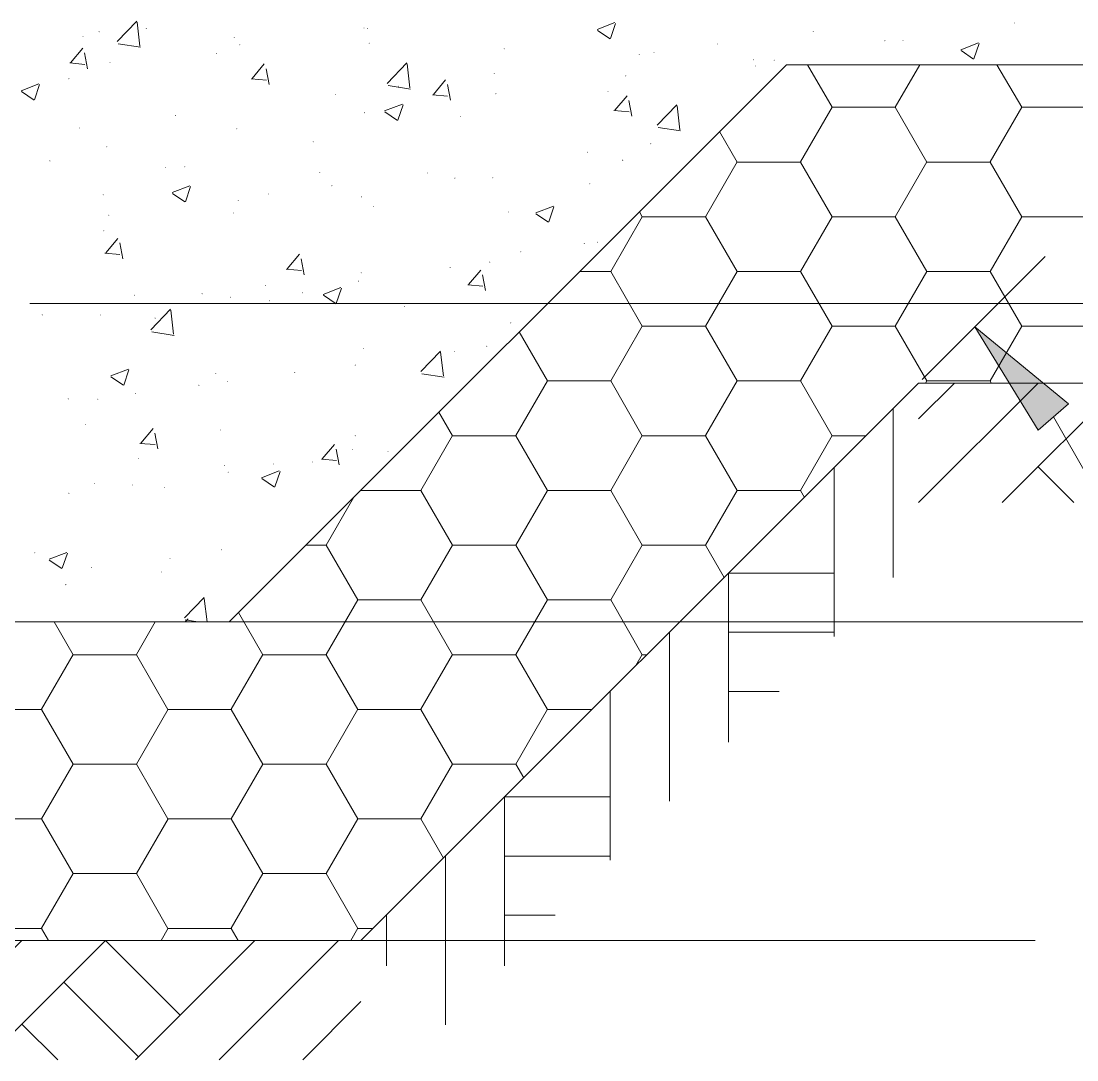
# Model space of a CAD drawing. Header units: millimetres. Extents: x -30643 to 86172, y -19411 to 63186.
# Drawn here: x 2415 to 7628, y -8136 to -3005 of the extents above; entities that cross this region are included whole.
import ezdxf

# ---------------------------------------------------------------- set-up
doc = ezdxf.new("R2010")
doc.units = ezdxf.units.MM

msp = doc.modelspace()

# ---------------------------------------------------------------- hatches: boundary and pattern name
h = msp.add_hatch(color=0)
h.dxf.hatch_style = 2
h.paths.add_polyline_path([(7320.9, -3016.8), (7318.3, -3014.2), (7320.9, -3011.6), (7323.5, -3014.2)])
h = msp.add_hatch(color=0)
h.dxf.hatch_style = 2
h.paths.add_polyline_path([(2799.8, -3060.5), (2797.2, -3057.9), (2799.8, -3055.3), (2802.4, -3057.9)])
h = msp.add_hatch(color=0)
h.dxf.hatch_style = 2
h.paths.add_polyline_path([(3032.7, -3043.6), (3030.1, -3041), (3032.7, -3038.4), (3035.3, -3041)])
h = msp.add_hatch(color=0)
h.dxf.hatch_style = 2
h.paths.add_polyline_path([(4107.9, -3042.2), (4105.3, -3039.6), (4107.9, -3037), (4110.5, -3039.6)])
h = msp.add_hatch(color=0)
h.dxf.hatch_style = 2
h.paths.add_polyline_path([(4125.5, -3044.3), (4122.9, -3041.7), (4125.5, -3039.1), (4128.1, -3041.7)])
h = msp.add_hatch(color=0)
h.dxf.hatch_style = 2
h.paths.add_polyline_path([(6325.2, -3059.1), (6322.6, -3056.5), (6325.2, -3053.9), (6327.8, -3056.5)])
h = msp.add_hatch(color=0)
h.dxf.hatch_style = 2
h.paths.add_polyline_path([(2720.2, -3084.4), (2717.6, -3081.8), (2720.2, -3079.2), (2722.9, -3081.8)])
h = msp.add_hatch(color=0)
h.dxf.hatch_style = 2
h.paths.add_polyline_path([(3466.9, -3088.6), (3464.2, -3086), (3466.9, -3083.4), (3469.5, -3086)])
h = msp.add_hatch(color=0)
h.dxf.hatch_style = 2
h.paths.add_polyline_path([(3495, -3124.5), (3492.4, -3121.9), (3495, -3119.3), (3497.6, -3121.9)])
h = msp.add_hatch(color=0)
h.dxf.hatch_style = 2
h.paths.add_polyline_path([(4133.2, -3116.8), (4130.6, -3114.2), (4133.2, -3111.6), (4135.8, -3114.2)])
h = msp.add_hatch(color=0)
h.dxf.hatch_style = 2
h.paths.add_polyline_path([(5852.3, -3121), (5849.7, -3118.4), (5852.3, -3115.8), (5854.9, -3118.4)])
h = msp.add_hatch(color=0)
h.dxf.hatch_style = 2
h.paths.add_polyline_path([(6679.8, -3104.8), (6677.2, -3102.2), (6679.8, -3099.6), (6682.5, -3102.2)])
h = msp.add_hatch(color=0)
h.dxf.hatch_style = 2
h.paths.add_polyline_path([(6769.2, -3104.8), (6766.6, -3102.2), (6769.2, -3099.6), (6771.8, -3102.2)])
h = msp.add_hatch(color=0)
h.dxf.hatch_style = 2
h.paths.add_polyline_path([(3379.6, -3167.4), (3377, -3164.8), (3379.6, -3162.2), (3382.2, -3164.8)])
h = msp.add_hatch(color=0)
h.dxf.hatch_style = 2
h.paths.add_polyline_path([(4799.6, -3144.9), (4797, -3142.3), (4799.6, -3139.7), (4802.2, -3142.3)])
h = msp.add_hatch(color=0)
h.dxf.hatch_style = 2
h.paths.add_polyline_path([(5466.7, -3173.1), (5464.1, -3170.5), (5466.7, -3167.9), (5469.3, -3170.5)])
h = msp.add_hatch(color=0)
h.dxf.hatch_style = 2
h.paths.add_polyline_path([(5539.9, -3162.5), (5537.3, -3159.9), (5539.9, -3157.3), (5542.5, -3159.9)])
h = msp.add_hatch(color=0)
h.dxf.hatch_style = 2
h.paths.add_polyline_path([(2853.9, -3212.5), (2851.3, -3209.9), (2853.9, -3207.3), (2856.5, -3209.9)])
h = msp.add_hatch(color=0)
h.dxf.hatch_style = 2
h.paths.add_polyline_path([(6031.1, -3198.4), (6028.5, -3195.8), (6031.1, -3193.2), (6033.7, -3195.8)])
h = msp.add_hatch(color=0)
h.dxf.hatch_style = 2
h.paths.add_polyline_path([(6041.6, -3229.4), (6039, -3226.8), (6041.6, -3224.2), (6044.2, -3226.8)])
h = msp.add_hatch(color=0)
h.dxf.hatch_style = 2
h.paths.add_polyline_path([(6133.1, -3201.2), (6130.5, -3198.6), (6133.1, -3196), (6135.7, -3198.6)])
h = msp.add_hatch(color=0)
h.dxf.hatch_style = 2
h.paths.add_polyline_path([(6526.4, -3223), (6523.8, -3220.4), (6526.4, -3217.8), (6529.1, -3220.4)])
h = msp.add_hatch(color=0)
h.dxf.hatch_style = 2
h.paths.add_polyline_path([(6526.4, -3223), (6523.8, -3220.4), (6526.4, -3217.8), (6529.1, -3220.4)])
h = msp.add_hatch(color=0)
h.dxf.hatch_style = 2
h.paths.add_polyline_path([(6789.6, -3223), (6787, -3220.4), (6789.6, -3217.8), (6792.2, -3220.4)])
h = msp.add_hatch(color=0)
h.dxf.hatch_style = 2
h.paths.add_polyline_path([(7052.8, -3223), (7050.2, -3220.4), (7052.8, -3217.8), (7055.4, -3220.4)])
h = msp.add_hatch(color=0)
h.dxf.hatch_style = 2
h.paths.add_polyline_path([(7052.8, -3223), (7050.2, -3220.4), (7052.8, -3217.8), (7055.4, -3220.4)])
h = msp.add_hatch(color=0)
h.dxf.hatch_style = 2
h.paths.add_polyline_path([(7052.8, -3223), (7050.2, -3220.4), (7052.8, -3217.8), (7055.4, -3220.4)])
h = msp.add_hatch(color=0)
h.dxf.hatch_style = 2
h.paths.add_polyline_path([(7411.7, -3223), (7409.1, -3220.4), (7411.7, -3217.8), (7414.3, -3220.4)])
h = msp.add_hatch(color=0)
h.dxf.hatch_style = 2
h.paths.add_polyline_path([(7579.9, -3223), (7577.3, -3220.4), (7579.9, -3217.8), (7582.5, -3220.4)])
h = msp.add_hatch(color=0)
h.dxf.hatch_style = 2
h.paths.add_polyline_path([(4751.1, -3266.7), (4748.5, -3264), (4751.1, -3261.4), (4753.7, -3264)])
h = msp.add_hatch(color=0)
h.dxf.hatch_style = 2
h.paths.add_polyline_path([(5400.6, -3278.6), (5398, -3276), (5400.6, -3273.4), (5403.2, -3276)])
h = msp.add_hatch(color=0)
h.dxf.hatch_style = 2
h.paths.add_polyline_path([(2651.3, -3292.7), (2648.7, -3290.1), (2651.3, -3287.5), (2653.9, -3290.1)])
h = msp.add_hatch(color=0)
h.dxf.hatch_style = 2
h.paths.add_polyline_path([(4278.2, -3328.6), (4275.6, -3326), (4278.2, -3323.4), (4280.8, -3326)])
h = msp.add_hatch(color=0)
h.dxf.hatch_style = 2
h.paths.add_polyline_path([(3965.8, -3369.4), (3963.2, -3366.8), (3965.8, -3364.2), (3968.4, -3366.8)])
h = msp.add_hatch(color=0)
h.dxf.hatch_style = 2
h.paths.add_polyline_path([(4759.5, -3366.6), (4756.9, -3364), (4759.5, -3361.4), (4762.1, -3364)])
h = msp.add_hatch(color=0)
h.dxf.hatch_style = 2
h.paths.add_polyline_path([(5313.3, -3354.6), (5310.7, -3352), (5313.3, -3349.4), (5315.9, -3352)])
h = msp.add_hatch(color=0)
h.dxf.hatch_style = 2
h.paths.add_polyline_path([(3176.9, -3473.5), (3174.3, -3470.9), (3176.9, -3468.3), (3179.5, -3470.9)])
h = msp.add_hatch(color=0)
h.dxf.hatch_style = 2
h.paths.add_polyline_path([(4110.7, -3460.2), (4108.1, -3457.6), (4110.7, -3455), (4113.3, -3457.6)])
h = msp.add_hatch(color=0)
h.dxf.hatch_style = 2
h.paths.add_polyline_path([(4585, -3479.9), (4582.4, -3477.3), (4585, -3474.7), (4587.6, -3477.3)])
h = msp.add_hatch(color=0)
h.dxf.hatch_style = 2
h.paths.add_polyline_path([(2704.1, -3536.2), (2701.5, -3533.6), (2704.1, -3531), (2706.7, -3533.6)])
h = msp.add_hatch(color=0)
h.dxf.hatch_style = 2
h.paths.add_polyline_path([(3480.2, -3540.4), (3477.6, -3537.8), (3480.2, -3535.2), (3482.8, -3537.8)])
h = msp.add_hatch(color=0)
h.dxf.hatch_style = 2
h.paths.add_polyline_path([(5846, -3571.3), (5843.4, -3568.7), (5846, -3566.1), (5848.6, -3568.7)])
h = msp.add_hatch(color=0)
h.dxf.hatch_style = 2
h.paths.add_polyline_path([(5846, -3571.3), (5843.4, -3568.7), (5846, -3566.1), (5848.6, -3568.7)])
h = msp.add_hatch(color=0)
h.dxf.hatch_style = 2
h.paths.add_polyline_path([(2838.5, -3628.3), (2835.9, -3625.7), (2838.5, -3623.1), (2841.1, -3625.7)])
h = msp.add_hatch(color=0)
h.dxf.hatch_style = 2
h.paths.add_polyline_path([(3856.7, -3604.4), (3854.1, -3601.8), (3856.7, -3599.2), (3859.3, -3601.8)])
h = msp.add_hatch(color=0)
h.dxf.hatch_style = 2
h.paths.add_polyline_path([(5523.7, -3613.6), (5521.1, -3611), (5523.7, -3608.4), (5526.3, -3611)])
h = msp.add_hatch(color=0)
h.dxf.hatch_style = 2
h.paths.add_polyline_path([(2557, -3698.7), (2554.4, -3696.1), (2557, -3693.5), (2559.6, -3696.1)])
h = msp.add_hatch(color=0)
h.dxf.hatch_style = 2
h.paths.add_polyline_path([(5211.3, -3655.1), (5208.7, -3652.5), (5211.3, -3649.9), (5213.9, -3652.5)])
h = msp.add_hatch(color=0)
h.dxf.hatch_style = 2
h.paths.add_polyline_path([(5385.1, -3694.5), (5382.5, -3691.9), (5385.1, -3689.3), (5387.7, -3691.9)])
h = msp.add_hatch(color=0)
h.dxf.hatch_style = 2
h.paths.add_polyline_path([(3128.4, -3729.7), (3125.8, -3727.1), (3128.4, -3724.5), (3131, -3727.1)])
h = msp.add_hatch(color=0)
h.dxf.hatch_style = 2
h.paths.add_polyline_path([(3223.4, -3726.9), (3220.8, -3724.3), (3223.4, -3721.7), (3226, -3724.3)])
h = msp.add_hatch(color=0)
h.dxf.hatch_style = 2
h.paths.add_polyline_path([(3889.8, -3755), (3887.2, -3752.4), (3889.8, -3749.8), (3892.4, -3752.4)])
h = msp.add_hatch(color=0)
h.dxf.hatch_style = 2
h.paths.add_polyline_path([(4422.4, -3758.5), (4419.8, -3755.9), (4422.4, -3753.3), (4425, -3755.9)])
h = msp.add_hatch(color=0)
h.dxf.hatch_style = 2
h.paths.add_polyline_path([(4556.8, -3783.2), (4554.2, -3780.5), (4556.8, -3777.9), (4559.5, -3780.5)])
h = msp.add_hatch(color=0)
h.dxf.hatch_style = 2
h.paths.add_polyline_path([(4744, -3782.4), (4741.4, -3779.8), (4744, -3777.2), (4746.6, -3779.8)])
h = msp.add_hatch(color=0)
h.dxf.hatch_style = 2
h.paths.add_polyline_path([(3637.1, -3862), (3634.5, -3859.4), (3637.1, -3856.8), (3639.7, -3859.4)])
h = msp.add_hatch(color=0)
h.dxf.hatch_style = 2
h.paths.add_polyline_path([(3949.6, -3821.2), (3947, -3818.5), (3949.6, -3815.9), (3952.2, -3818.5)])
h = msp.add_hatch(color=0)
h.dxf.hatch_style = 2
h.paths.add_polyline_path([(5223.2, -3811.3), (5220.6, -3808.7), (5223.2, -3806.1), (5225.8, -3808.7)])
h = msp.add_hatch(color=0)
h.dxf.hatch_style = 2
h.paths.add_polyline_path([(2820.2, -3866.2), (2817.6, -3863.6), (2820.2, -3861), (2822.8, -3863.6)])
h = msp.add_hatch(color=0)
h.dxf.hatch_style = 2
h.paths.add_polyline_path([(3486.6, -3894.3), (3483.9, -3891.7), (3486.6, -3889.1), (3489.2, -3891.7)])
h = msp.add_hatch(color=0)
h.dxf.hatch_style = 2
h.paths.add_polyline_path([(4095.2, -3876), (4092.6, -3873.4), (4095.2, -3870.8), (4097.8, -3873.4)])
h = msp.add_hatch(color=0)
h.dxf.hatch_style = 2
h.paths.add_polyline_path([(2848.3, -3966.1), (2845.7, -3963.5), (2848.3, -3960.9), (2850.9, -3963.5)])
h = msp.add_hatch(color=0)
h.dxf.hatch_style = 2
h.paths.add_polyline_path([(3464.7, -3955.6), (3462.1, -3953), (3464.7, -3950.3), (3467.3, -3953)])
h = msp.add_hatch(color=0)
h.dxf.hatch_style = 2
h.paths.add_polyline_path([(4153.6, -3922.5), (4151, -3919.9), (4153.6, -3917.3), (4156.2, -3919.9)])
h = msp.add_hatch(color=0)
h.dxf.hatch_style = 2
h.paths.add_polyline_path([(4820, -3950.6), (4817.4, -3948), (4820, -3945.4), (4822.6, -3948)])
h = msp.add_hatch(color=0)
h.dxf.hatch_style = 2
h.paths.add_polyline_path([(5456.9, -3959.8), (5454.3, -3957.2), (5456.9, -3954.6), (5459.5, -3957.2)])
h = msp.add_hatch(color=0)
h.dxf.hatch_style = 2
h.paths.add_polyline_path([(5456.9, -3959.8), (5454.3, -3957.2), (5456.9, -3954.6), (5459.5, -3957.2)])
h = msp.add_hatch(color=0)
h.dxf.hatch_style = 2
h.paths.add_polyline_path([(2823.7, -4043.5), (2821.1, -4040.9), (2823.7, -4038.3), (2826.3, -4040.9)])
h = msp.add_hatch(color=0)
h.dxf.hatch_style = 2
h.paths.add_polyline_path([(5195.8, -4106.1), (5193.2, -4103.5), (5195.8, -4100.9), (5198.4, -4103.5)])
h = msp.add_hatch(color=0)
h.dxf.hatch_style = 2
h.paths.add_polyline_path([(5261.2, -4099.8), (5258.6, -4097.2), (5261.2, -4094.6), (5263.8, -4097.2)])
h = msp.add_hatch(color=0)
h.dxf.hatch_style = 2
h.paths.add_polyline_path([(5328.1, -4089.3), (5325.5, -4086.6), (5328.1, -4084), (5330.7, -4086.6)])
h = msp.add_hatch(color=0)
h.dxf.hatch_style = 2
h.paths.add_polyline_path([(5328.1, -4089.3), (5325.5, -4086.6), (5328.1, -4084), (5330.7, -4086.6)])
h = msp.add_hatch(color=0)
h.dxf.hatch_style = 2
h.paths.add_polyline_path([(4882.7, -4147.7), (4880, -4145.1), (4882.7, -4142.5), (4885.3, -4145.1)])
h = msp.add_hatch(color=0)
h.dxf.hatch_style = 2
h.paths.add_polyline_path([(5290.8, -4126.5), (5288.2, -4123.9), (5290.8, -4121.3), (5293.4, -4123.9)])
h = msp.add_hatch(color=0)
h.dxf.hatch_style = 2
h.paths.add_polyline_path([(5290.8, -4126.5), (5288.2, -4123.9), (5290.8, -4121.3), (5293.4, -4123.9)])
h = msp.add_hatch(color=0)
h.dxf.hatch_style = 2
h.paths.add_polyline_path([(4532.9, -4224.4), (4530.3, -4221.8), (4532.9, -4219.2), (4535.5, -4221.8)])
h = msp.add_hatch(color=0)
h.dxf.hatch_style = 2
h.paths.add_polyline_path([(4728.5, -4198.3), (4725.9, -4195.7), (4728.5, -4193.1), (4731.2, -4195.7)])
h = msp.add_hatch(color=0)
h.dxf.hatch_style = 2
h.paths.add_polyline_path([(5214.8, -4202.5), (5212.2, -4199.9), (5214.8, -4197.3), (5217.4, -4199.9)])
h = msp.add_hatch(color=0)
h.dxf.hatch_style = 2
h.paths.add_polyline_path([(4094.5, -4251.1), (4091.9, -4248.5), (4094.5, -4245.9), (4097.1, -4248.5)])
h = msp.add_hatch(color=0)
h.dxf.hatch_style = 2
h.paths.add_polyline_path([(3621, -4313.7), (3618.4, -4311.1), (3621, -4308.5), (3623.6, -4311.1)])
h = msp.add_hatch(color=0)
h.dxf.hatch_style = 2
h.paths.add_polyline_path([(4080.5, -4291.9), (4077.9, -4289.3), (4080.5, -4286.7), (4083.1, -4289.3)])
h = msp.add_hatch(color=0)
h.dxf.hatch_style = 2
h.paths.add_polyline_path([(2975, -4361.6), (2972.4, -4359), (2975, -4356.4), (2977.6, -4359)])
h = msp.add_hatch(color=0)
h.dxf.hatch_style = 2
h.paths.add_polyline_path([(3308.5, -4354.5), (3305.9, -4351.9), (3308.5, -4349.3), (3311.1, -4351.9)])
h = msp.add_hatch(color=0)
h.dxf.hatch_style = 2
h.paths.add_polyline_path([(3449.3, -4371.4), (3446.7, -4368.8), (3449.3, -4366.2), (3451.9, -4368.8)])
h = msp.add_hatch(color=0)
h.dxf.hatch_style = 2
h.paths.add_polyline_path([(3804.6, -4349.6), (3802, -4347), (3804.6, -4344.4), (3807.2, -4347)])
h = msp.add_hatch(color=0)
h.dxf.hatch_style = 2
h.paths.add_polyline_path([(3641.4, -4389.7), (3638.8, -4387.1), (3641.4, -4384.5), (3644, -4387.1)])
h = msp.add_hatch(color=0)
h.dxf.hatch_style = 2
h.paths.add_polyline_path([(4308.5, -4417.9), (4305.8, -4415.3), (4308.5, -4412.7), (4311.1, -4415.3)])
h = msp.add_hatch(color=0)
h.dxf.hatch_style = 2
h.paths.add_polyline_path([(2519.7, -4458.7), (2517.1, -4456.1), (2519.7, -4453.5), (2522.3, -4456.1)])
h = msp.add_hatch(color=0)
h.dxf.hatch_style = 2
h.paths.add_polyline_path([(2808.2, -4459.4), (2805.6, -4456.8), (2808.2, -4454.2), (2810.8, -4456.8)])
h = msp.add_hatch(color=0)
h.dxf.hatch_style = 2
h.paths.add_polyline_path([(3076.3, -4474.9), (3073.7, -4472.3), (3076.3, -4469.7), (3078.9, -4472.3)])
h = msp.add_hatch(color=0)
h.dxf.hatch_style = 2
h.paths.add_polyline_path([(4972.7, -4444.6), (4970.1, -4442), (4972.7, -4439.4), (4975.3, -4442)])
h = msp.add_hatch(color=0)
h.dxf.hatch_style = 2
h.paths.add_polyline_path([(4832.7, -4498.8), (4830.1, -4496.2), (4832.7, -4493.6), (4835.3, -4496.2)])
h = msp.add_hatch(color=0)
h.dxf.hatch_style = 2
h.paths.add_polyline_path([(7437, -5025.4), (7123.9, -4515.9), (7585.5, -4895.9)])
h = msp.add_hatch(color=0)
h.dxf.hatch_style = 2
h.paths.add_polyline_path([(4877, -4540.3), (4874.4, -4537.7), (4877, -4535.1), (4879.6, -4537.7)])
h = msp.add_hatch(color=0)
h.dxf.hatch_style = 2
h.paths.add_polyline_path([(4104.4, -4624), (4101.8, -4621.4), (4104.4, -4618.8), (4107, -4621.4)])
h = msp.add_hatch(color=0)
h.dxf.hatch_style = 2
h.paths.add_polyline_path([(4554, -4640.2), (4551.4, -4637.6), (4554, -4635), (4556.6, -4637.6)])
h = msp.add_hatch(color=0)
h.dxf.hatch_style = 2
h.paths.add_polyline_path([(4713.8, -4613.5), (4711.2, -4610.9), (4713.8, -4608.3), (4716.4, -4610.9)])
h = msp.add_hatch(color=0)
h.dxf.hatch_style = 2
h.paths.add_polyline_path([(3376.1, -4748.6), (3373.5, -4746), (3376.1, -4743.4), (3378.7, -4746)])
h = msp.add_hatch(color=0)
h.dxf.hatch_style = 2
h.paths.add_polyline_path([(3765.9, -4743.7), (3763.3, -4741.1), (3765.9, -4738.5), (3768.5, -4741.1)])
h = msp.add_hatch(color=0)
h.dxf.hatch_style = 2
h.paths.add_polyline_path([(4065, -4707.1), (4062.4, -4704.5), (4065, -4701.9), (4067.6, -4704.5)])
h = msp.add_hatch(color=0)
h.dxf.hatch_style = 2
h.paths.add_polyline_path([(3434.5, -4787.3), (3431.9, -4784.7), (3434.5, -4782.1), (3437.1, -4784.7)])
h = msp.add_hatch(color=0)
h.dxf.hatch_style = 2
h.paths.add_polyline_path([(2979.9, -4847.1), (2977.3, -4844.5), (2979.9, -4841.9), (2982.5, -4844.5)])
h = msp.add_hatch(color=0)
h.dxf.hatch_style = 2
h.paths.add_polyline_path([(3293, -4806.3), (3290.4, -4803.7), (3293, -4801.1), (3295.6, -4803.7)])
h = msp.add_hatch(color=0)
h.dxf.hatch_style = 2
h.paths.add_polyline_path([(2647.8, -4873.9), (2645.2, -4871.3), (2647.8, -4868.6), (2650.4, -4871.3)])
h = msp.add_hatch(color=0)
h.dxf.hatch_style = 2
h.paths.add_polyline_path([(2793.4, -4875.3), (2790.8, -4872.7), (2793.4, -4870.1), (2796, -4872.7)])
h = msp.add_hatch(color=0)
h.dxf.hatch_style = 2
h.paths.add_polyline_path([(4464, -4953.4), (4461.4, -4950.8), (4464, -4948.2), (4466.6, -4950.8)])
h = msp.add_hatch(color=0)
h.dxf.hatch_style = 2
h.paths.add_polyline_path([(2732.2, -4999.8), (2729.6, -4997.2), (2732.2, -4994.6), (2734.8, -4997.2)])
h = msp.add_hatch(color=0)
h.dxf.hatch_style = 2
h.paths.add_polyline_path([(3398.6, -5028), (3396, -5025.4), (3398.6, -5022.8), (3401.2, -5025.4)])
h = msp.add_hatch(color=0)
h.dxf.hatch_style = 2
h.paths.add_polyline_path([(4065, -5056.1), (4062.4, -5053.5), (4065, -5050.9), (4067.6, -5053.5)])
h = msp.add_hatch(color=0)
h.dxf.hatch_style = 2
h.paths.add_polyline_path([(4050.2, -5123), (4047.6, -5120.4), (4050.2, -5117.8), (4052.8, -5120.4)])
h = msp.add_hatch(color=0)
h.dxf.hatch_style = 2
h.paths.add_polyline_path([(4226.1, -5132.8), (4223.5, -5130.2), (4226.1, -5127.6), (4228.7, -5130.2)])
h = msp.add_hatch(color=0)
h.dxf.hatch_style = 2
h.paths.add_polyline_path([(2995.4, -5167.3), (2992.8, -5164.7), (2995.4, -5162.1), (2998, -5164.7)])
h = msp.add_hatch(color=0)
h.dxf.hatch_style = 2
h.paths.add_polyline_path([(3419, -5203.2), (3416.4, -5200.6), (3419, -5198), (3421.6, -5200.6)])
h = msp.add_hatch(color=0)
h.dxf.hatch_style = 2
h.paths.add_polyline_path([(3661.8, -5195.4), (3659.2, -5192.8), (3661.8, -5190.2), (3664.4, -5192.8)])
h = msp.add_hatch(color=0)
h.dxf.hatch_style = 2
h.paths.add_polyline_path([(3852.5, -5185.6), (3849.9, -5183), (3852.5, -5180.4), (3855.1, -5183)])
h = msp.add_hatch(color=0)
h.dxf.hatch_style = 2
h.paths.add_polyline_path([(4245.8, -5171.5), (4243.2, -5168.9), (4245.8, -5166.3), (4248.4, -5168.9)])
h = msp.add_hatch(color=0)
h.dxf.hatch_style = 2
h.paths.add_polyline_path([(4245.8, -5171.5), (4243.2, -5168.9), (4245.8, -5166.3), (4248.4, -5168.9)])
h = msp.add_hatch(color=0)
h.dxf.hatch_style = 2
h.paths.add_polyline_path([(3437.3, -5236.3), (3434.7, -5233.6), (3437.3, -5231), (3439.9, -5233.6)])
h = msp.add_hatch(color=0)
h.dxf.hatch_style = 2
h.paths.add_polyline_path([(2777.9, -5291.1), (2775.3, -5288.5), (2777.9, -5285.9), (2780.6, -5288.5)])
h = msp.add_hatch(color=0)
h.dxf.hatch_style = 2
h.paths.add_polyline_path([(2964.4, -5298.9), (2961.8, -5296.3), (2964.4, -5293.7), (2967, -5296.3)])
h = msp.add_hatch(color=0)
h.dxf.hatch_style = 2
h.paths.add_polyline_path([(3124.2, -5310.8), (3121.6, -5308.2), (3124.2, -5305.6), (3126.8, -5308.2)])
h = msp.add_hatch(color=0)
h.dxf.hatch_style = 2
h.paths.add_polyline_path([(2651.3, -5339.7), (2648.7, -5337.1), (2651.3, -5334.5), (2653.9, -5337.1)])
h = msp.add_hatch(color=0)
h.dxf.hatch_style = 2
h.paths.add_polyline_path([(4003.8, -5413.6), (4001.2, -5411), (4003.8, -5408.4), (4006.4, -5411)])
h = msp.add_hatch(color=0)
h.dxf.hatch_style = 2
h.paths.add_polyline_path([(2483.1, -5634.5), (2480.5, -5631.9), (2483.1, -5629.3), (2485.7, -5631.9)])
h = msp.add_hatch(color=0)
h.dxf.hatch_style = 2
h.paths.add_polyline_path([(3404.2, -5619.1), (3401.6, -5616.4), (3404.2, -5613.8), (3406.8, -5616.4)])
h = msp.add_hatch(color=0)
h.dxf.hatch_style = 2
h.paths.add_polyline_path([(3150.2, -5662.7), (3147.6, -5660.1), (3150.2, -5657.5), (3152.8, -5660.1)])
h = msp.add_hatch(color=0)
h.dxf.hatch_style = 2
h.paths.add_polyline_path([(3761.7, -5655.6), (3759.1, -5653), (3761.7, -5650.4), (3764.3, -5653)])
h = msp.add_hatch(color=0)
h.dxf.hatch_style = 2
h.paths.add_polyline_path([(3776.5, -5640.9), (3773.9, -5638.3), (3776.5, -5635.7), (3779.1, -5638.3)])
h = msp.add_hatch(color=0)
h.dxf.hatch_style = 2
h.paths.add_polyline_path([(2762.5, -5706.3), (2759.9, -5703.7), (2762.5, -5701.1), (2765.1, -5703.7)])
h = msp.add_hatch(color=0)
h.dxf.hatch_style = 2
h.paths.add_polyline_path([(3108.7, -5728.8), (3106.1, -5726.2), (3108.7, -5723.6), (3111.3, -5726.2)])
h = msp.add_hatch(color=0)
h.dxf.hatch_style = 2
h.paths.add_polyline_path([(2635.8, -5791.5), (2633.2, -5788.8), (2635.8, -5786.2), (2638.4, -5788.8)])
h = msp.add_hatch(color=0)
h.dxf.hatch_style = 2
h.paths.add_polyline_path([(2938.4, -5975.8), (2935.8, -5973.2), (2938.4, -5970.6), (2941, -5973.2)])
h = msp.add_hatch(color=0)
h.dxf.hatch_style = 2
h.paths.add_polyline_path([(2938.4, -5975.8), (2935.8, -5973.2), (2938.4, -5970.6), (2941, -5973.2)])
h = msp.add_hatch(color=0)
h.dxf.hatch_style = 2
h.paths.add_polyline_path([(2938.4, -5975.8), (2935.8, -5973.2), (2938.4, -5970.6), (2941, -5973.2)])

# ---------------------------------------------------------------- linework, layer by layer
at = {"color": 0, "lineweight": 0}
for points in [[(2889.8, -3106.4), (2986.9, -3005.1)], [(3001.7, -3128.2), (2988.3, -3010)], [(5259.8, -3046.6), (5347.1, -3012.8)], [(5324.6, -3091.6), (5349.9, -3016.4)], [(5260.5, -3050.8), (5323.2, -3093.1)], [(2894.1, -3117), (3005.2, -3134.6)], [(7054.2, -3146.5), (7141.5, -3112.8)], [(7119.6, -3191.6), (7145, -3116.3)], [(2659.7, -3210.6), (2719.5, -3138.8)], [(2743.5, -3240.1), (2728.7, -3161.3)], [(7055.6, -3150.8), (7117.5, -3193)], [(2655.5, -3212), (2730.1, -3219)], [(6194.3, -3220.4), (3441.5, -5973.2)], [(3555.5, -3288.7), (3615.3, -3216.9)], [(4222.6, -3313.3), (4319.7, -3211.3)], [(4334.5, -3335.1), (4321.1, -3216.2)], [(6194.3, -3220.4), (9391.8, -3220.4)], [(6418.8, -3430.8), (6297, -3220.4)], [(6731.2, -3430.1), (6852.3, -3220.4)], [(7355.4, -3430.8), (7232.9, -3220.4)], [(3639.3, -3318.2), (3624.5, -3240.1)], [(2415.6, -3349.2), (2502.8, -3315.4)], [(2481, -3394.2), (2506.3, -3318.9)], [(3551.3, -3290.8), (3625.9, -3297.1)], [(4226.8, -3323.9), (4338, -3341.5)], [(4451.3, -3367.5), (4511.1, -3295.7)], [(4535, -3396.3), (4520.3, -3318.2)], [(2417, -3353.4), (2478.9, -3395.6)], [(4446.4, -3368.9), (4521, -3375.2)], [(5347.1, -3445.6), (5406.9, -3373.8)], [(4209.9, -3449.1), (4297.9, -3416)], [(4275.4, -3494.2), (4300.7, -3418.9)], [(5430.8, -3475.2), (5416, -3397)], [(5555.4, -3519.5), (5652.5, -3418.2)], [(5667.3, -3542), (5653.9, -3423.1)], [(6262.6, -3701), (6418.8, -3430.1)], [(6419.5, -3430.8), (6731.2, -3430.8)], [(6886.7, -3701.7), (6730.5, -3430.8)], [(7199.2, -3701), (7355.4, -3430.1)], [(7356.1, -3430.8), (7667.8, -3430.8)], [(4211.3, -3453.3), (4273.3, -3495.6)], [(5342.2, -3447), (5416.7, -3454)], [(5559.6, -3530.7), (5670.8, -3547.6)], [(5950.1, -3701.7), (5863.6, -3551.1)], [(5794.6, -3971.2), (5950.8, -3701)], [(5950.8, -3701.7), (6263.3, -3701.7)], [(6418.8, -3972), (6262.6, -3701.7)], [(6731.2, -3971.2), (6887.4, -3701)], [(6887.4, -3701.7), (7199.9, -3701.7)], [(7355.4, -3972), (7199.2, -3701.7)], [(3160.7, -3852.3), (3248.7, -3818.5)], [(3162.2, -3856.5), (3224.1, -3898.1)], [(3226.2, -3897.4), (3251.5, -3821.4)], [(4955.8, -3952.2), (5043.1, -3918.5)], [(4956.5, -3956.5), (5019.2, -3998.7)], [(5020.6, -3997.3), (5045.9, -3922)], [(5482.2, -3972), (5467.4, -3947.3)], [(5326, -4241.5), (5482.2, -3971.2)], [(5482.9, -3972), (5794.6, -3972)], [(5950.1, -4242.2), (5793.9, -3972)], [(6262.6, -4241.5), (6418.8, -3971.2)], [(6419.5, -3972), (6731.2, -3972)], [(6886.7, -4242.2), (6730.5, -3972)], [(7199.2, -4241.5), (7355.4, -3971.2)], [(7356.1, -3972), (7667.8, -3972)], [(2832.8, -4150), (2893.4, -4078.2)], [(2916.6, -4179.5), (2902.5, -4100.7)], [(2828.6, -4151.4), (2903.2, -4158.4)], [(3728.6, -4228.1), (3789.1, -4156.3)], [(6864.2, -4774.8), (7471.5, -4168.3)], [(3812.4, -4257.6), (3798.3, -4179.5)], [(3724.4, -4230.2), (3799, -4236.5)], [(4624.4, -4306.9), (4684.2, -4235.1)], [(4708.1, -4335.8), (4693.4, -4257.6)], [(5172.6, -4242.2), (5326.7, -4242.2)], [(5482.2, -4512.4), (5326, -4242.2)], [(5794.6, -4511.7), (5950.8, -4241.5)], [(5950.8, -4242.2), (6263.3, -4242.2)], [(6418.8, -4512.4), (6262.6, -4242.2)], [(6731.2, -4511.7), (6887.4, -4241.5)], [(6887.4, -4242.2), (7199.9, -4242.2)], [(7355.4, -4512.4), (7199.2, -4242.2)], [(3906.6, -4354.8), (3993.9, -4321)], [(3971.4, -4399.8), (3996.7, -4324.5)], [(4620.2, -4308.3), (4694.8, -4314.6)], [(3907.4, -4359), (3970, -4401.2)], [(2457.8, -4399.8), (12034.1, -4399.8)], [(2457.8, -4399.8), (12034.1, -4399.8)], [(3055.2, -4529.3), (3152.3, -4427.9)], [(3167.8, -4551.8), (3153.7, -4432.9)], [(5326, -4781.9), (5482.2, -4511.7)], [(5482.9, -4512.4), (5794.6, -4512.4)], [(5950.1, -4782.6), (5793.9, -4512.4)], [(6262.6, -4781.9), (6418.8, -4511.7)], [(6419.5, -4512.4), (6731.2, -4512.4)], [(6886.7, -4782.6), (6730.5, -4512.4)], [(7199.2, -4781.9), (7355.4, -4511.7)], [(7356.1, -4512.4), (7667.8, -4512.4)], [(3060.1, -4540.5), (3170.6, -4557.4)], [(5013.5, -4782.6), (4873.5, -4540.5)], [(4388, -4736.1), (4485.1, -4634.8)], [(4500.6, -4758), (4486.5, -4639.7)], [(2857.5, -4758), (2944.7, -4724.2)], [(2922.2, -4803), (2947.5, -4727)], [(2858.2, -4762.2), (2920.8, -4803.7)], [(6845.9, -4793.1), (4093.1, -7546.6)], [(4392.9, -4747.4), (4503.4, -4764.3)], [(4858, -5052.8), (5014.2, -4781.9)], [(5014.2, -4782.6), (5326.7, -4782.6)], [(5482.2, -5053.5), (5326, -4782.6)], [(5794.6, -5052.8), (5950.8, -4781.9)], [(5950.8, -4782.6), (6263.3, -4782.6)], [(6418.8, -5053.5), (6262.6, -4782.6)], [(6845.9, -4793.1), (9391.8, -4793.1)], [(6845.9, -4970.5), (7023.2, -4793.1)], [(6845.9, -5383.5), (7436.3, -4793.1)], [(6881.1, -4793.1), (6887.4, -4781.9)], [(6887.4, -4782.6), (7199.9, -4782.6)], [(7204.8, -4793.1), (7199.2, -4782.6)], [(7259, -5383.5), (7849.4, -4793.1)], [(4545.6, -5053.5), (4478, -4936.7)], [(6721.4, -5753), (6721.4, -4918.4)], [(8339.1, -6957.7), (8053.4, -5906.4), (7511.6, -4960.6)], [(3005.9, -5089.4), (3066.5, -5017.6)], [(3089.7, -5118.2), (3075.6, -5040.1)], [(4389.4, -5323), (4545.6, -5052.8)], [(4546.3, -5053.5), (4858, -5053.5)], [(5013.5, -5323.7), (4857.3, -5053.5)], [(5326, -5323), (5482.2, -5052.8)], [(5482.9, -5053.5), (5794.6, -5053.5)], [(5950.1, -5323.7), (5793.9, -5053.5)], [(6262.6, -5323), (6418.8, -5052.8)], [(6419.5, -5053.5), (6586.3, -5053.5)], [(3001.7, -5090.8), (3076.3, -5097.1)], [(3901.7, -5167.5), (3962.2, -5095.7)], [(3985.5, -5197.1), (3971.4, -5118.9)], [(3897.5, -5168.9), (3972.1, -5175.9)], [(6429.3, -6045), (6429.3, -5210.4)], [(7436.3, -5206.2), (7612.9, -5383.5)], [(3602.7, -5260.4), (3689.9, -5226.6)], [(3604.1, -5264.6), (3666, -5306.8)], [(3668.1, -5305.4), (3693.4, -5230.1)], [(3921.4, -5593.2), (4057.9, -5356.8)], [(4091, -5323.7), (4390.1, -5323.7)], [(4545.6, -5593.9), (4389.4, -5323.7)], [(4858, -5593.2), (5014.2, -5323)], [(5014.2, -5323.7), (5326.7, -5323.7)], [(5482.2, -5593.9), (5326, -5323.7)], [(5794.6, -5593.2), (5950.8, -5323)], [(5950.8, -5323.7), (6263.3, -5323.7)], [(6282.3, -5357.5), (6262.6, -5323.7)], [(3820.8, -5593.9), (3921.4, -5593.9)], [(4076.9, -5864.1), (3920.7, -5593.9)], [(4389.4, -5863.4), (4545.6, -5593.2)], [(4546.3, -5593.9), (4858, -5593.9)], [(5013.5, -5864.1), (4857.3, -5593.9)], [(5326, -5863.4), (5482.2, -5593.2)], [(5482.9, -5593.9), (5794.6, -5593.9)], [(5886.1, -5753.7), (5793.9, -5593.9)], [(2553.5, -5662.9), (2640.7, -5629.8)], [(2554.2, -5667.8), (2616.8, -5709.3)], [(2618.2, -5707.9), (2643.5, -5632.6)], [(5907.9, -6566.4), (5907.9, -5731.9)], [(5907.9, -5731.9), (6429.3, -5731.9)], [(3221.3, -5952.8), (3318.4, -5851.5)], [(3333.2, -5973.2), (3319.1, -5856.4)], [(3921.4, -6134.4), (4077.6, -5863.4)], [(4077.6, -5864.1), (4390.1, -5864.1)], [(4545.6, -6135.1), (4389.4, -5864.1)], [(4858, -6134.4), (5014.2, -5863.4)], [(5014.2, -5864.1), (5326.7, -5864.1)], [(5482.2, -6135.1), (5326, -5864.1)], [(3609, -6135.1), (3488.7, -5926.1)], [(-4424.9, -5973.2), (3441.5, -5973.2)], [(2457.8, -5973.2), (12034.1, -5973.2)], [(2672.4, -6135.1), (2578.8, -5973.2)], [(2984.8, -6134.4), (3077.7, -5973.2)], [(3225.5, -5973.2), (3239.6, -5957)], [(3225.5, -5963.4), (3288.1, -5973.2)], [(5615.9, -6858.4), (5615.9, -6023.9)], [(5907.9, -6023.9), (6429.3, -6023.9)], [(2516.2, -6404.6), (2672.4, -6134.4)], [(2673.1, -6135.1), (2984.8, -6135.1)], [(3140.3, -6405.3), (2984.1, -6135.1)], [(3452.8, -6404.6), (3609, -6134.4)], [(3609.7, -6135.1), (3921.4, -6135.1)], [(4076.9, -6405.3), (3920.7, -6135.1)], [(4389.4, -6404.6), (4545.6, -6134.4)], [(4546.3, -6135.1), (4858, -6135.1)], [(5013.5, -6405.3), (4857.3, -6135.1)], [(5450.5, -6188.5), (5482.2, -6134.4)], [(5482.9, -6135.1), (5504.7, -6135.1)], [(5323.9, -7150.5), (5323.9, -6315.9)], [(5907.9, -6315.9), (6157.7, -6315.9)], [(2204.4, -6405.3), (2516.9, -6405.3)], [(2672.4, -6675.5), (2516.2, -6405.3)], [(2984.8, -6674.8), (3141, -6404.6)], [(3141, -6405.3), (3453.5, -6405.3)], [(3609, -6675.5), (3452.8, -6405.3)], [(3921.4, -6674.8), (4077.6, -6404.6)], [(4077.6, -6405.3), (4390.1, -6405.3)], [(4545.6, -6675.5), (4389.4, -6405.3)], [(4858, -6674.8), (5014.2, -6404.6)], [(5014.2, -6405.3), (5234.5, -6405.3)], [(2516.2, -6945), (2672.4, -6674.8)], [(2673.1, -6675.5), (2984.8, -6675.5)], [(3140.3, -6945.7), (2984.1, -6675.5)], [(3452.8, -6945), (3609, -6674.8)], [(3609.7, -6675.5), (3921.4, -6675.5)], [(4076.9, -6945.7), (3920.7, -6675.5)], [(4389.4, -6945), (4545.6, -6674.8)], [(4546.3, -6675.5), (4858, -6675.5)], [(4896.7, -6743), (4857.3, -6675.5)], [(4802.4, -7671.9), (4802.4, -6837.3)], [(4802.4, -6837.3), (5323.9, -6837.3)], [(2204.4, -6945.7), (2516.9, -6945.7)], [(2672.4, -7215.9), (2516.2, -6945.7)], [(2984.8, -7215.2), (3141, -6945)], [(3141, -6945.7), (3453.5, -6945.7)], [(3609, -7215.9), (3452.8, -6945.7)], [(3921.4, -7215.2), (4077.6, -6945)], [(4077.6, -6945.7), (4390.1, -6945.7)], [(4500.6, -7139.2), (4389.4, -6945.7)], [(4510.4, -7963.9), (4510.4, -7129.4)], [(4802.4, -7129.4), (5323.9, -7129.4)], [(2516.2, -7486.1), (2672.4, -7215.2)], [(2673.1, -7215.9), (2984.8, -7215.9)], [(3140.3, -7486.8), (2984.1, -7215.9)], [(3452.8, -7486.1), (3609, -7215.2)], [(3609.7, -7215.9), (3921.4, -7215.9)], [(4076.9, -7486.8), (3920.7, -7215.9)], [(4218.4, -7671.9), (4218.4, -7421.4)], [(4802.4, -7421.4), (5052.2, -7421.4)], [(2204.4, -7486.8), (2516.9, -7486.8)], [(2550.7, -7546.6), (2516.2, -7486.8)], [(3105.9, -7546.6), (3141, -7486.1)], [(3141, -7486.8), (3453.5, -7486.8)], [(3487.3, -7546.6), (3452.8, -7486.8)], [(4042.5, -7546.6), (4077.6, -7486.1)], [(4077.6, -7486.8), (4152.9, -7486.8)], [(-4424.9, -7546.6), (4093.1, -7546.6)], [(1828.7, -8136.3), (2418.4, -7546.6)], [(2241.7, -8136.3), (2831.4, -7546.6)], [(2831.4, -7546.6), (3200.2, -7915.4)], [(2979.2, -8136.3), (3568.9, -7546.6)], [(3392.3, -8136.3), (3981.9, -7546.6)], [(4093.1, -7546.6), (7422.2, -7546.6)], [(2625.2, -7752.8), (2994, -8121.5)], [(3805.3, -8136.3), (4093.1, -7848.5)], [(2418.4, -7959.7), (2595.7, -8136.3)]]:
    msp.add_lwpolyline(points, dxfattribs=at)
msp.add_lwpolyline([(7437, -5025.4), (7123.9, -4515.9), (7585.5, -4895.9)], close=True, dxfattribs=at)

doc.saveas('drawing.dxf')
